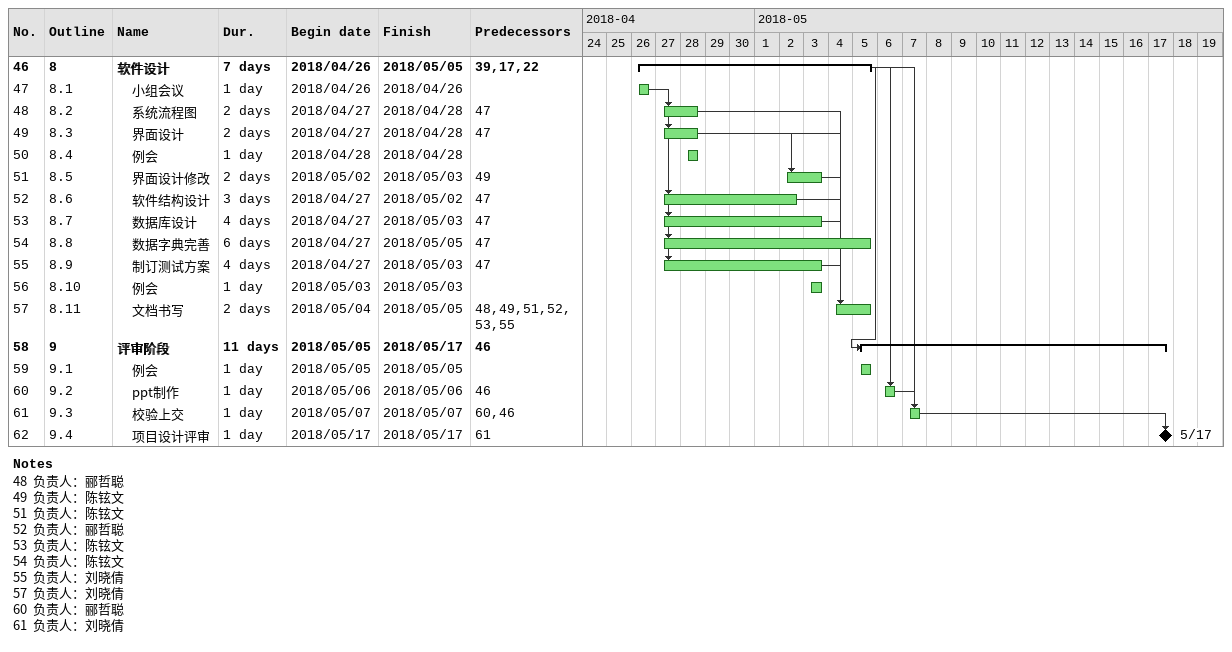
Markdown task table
| ID | WBS | Task | Duration | Start | Finish | Predecessors |
|---|---|---|---|---|---|---|
| 46 | 8 | **软件设计** | 7d | 2018-04-26 | 2018-05-05 | 39, 17, 22 |
| 47 | 8.1 | 小组会议 | 1d | 2018-04-26 | 2018-04-26 |  |
| 48 | 8.2 | 系统流程图 | 2d | 2018-04-27 | 2018-04-28 | 47 |
| 49 | 8.3 | 界面设计 | 2d | 2018-04-27 | 2018-04-28 | 47 |
| 50 | 8.4 | 例会 | 1d | 2018-04-28 | 2018-04-28 |  |
| 51 | 8.5 | 界面设计修改 | 2d | 2018-05-02 | 2018-05-03 | 49 |
| 52 | 8.6 | 软件结构设计 | 3d | 2018-04-27 | 2018-05-02 | 47 |
| 53 | 8.7 | 数据库设计 | 4d | 2018-04-27 | 2018-05-03 | 47 |
| 54 | 8.8 | 数据字典完善 | 6d | 2018-04-27 | 2018-05-05 | 47 |
| 55 | 8.9 | 制订测试方案 | 4d | 2018-04-27 | 2018-05-03 | 47 |
| 56 | 8.10 | 例会 | 1d | 2018-05-03 | 2018-05-03 |  |
| 57 | 8.11 | 文档书写 | 2d | 2018-05-04 | 2018-05-05 | 48, 49, 51, 52, 53, 55 |
| 58 | 9 | **评审阶段** | 11d | 2018-05-05 | 2018-05-17 | 46 |
| 59 | 9.1 | 例会 | 1d | 2018-05-05 | 2018-05-05 |  |
| 60 | 9.2 | ppt制作 | 1d | 2018-05-06 | 2018-05-06 | 46 |
| 61 | 9.3 | 校验上交 | 1d | 2018-05-07 | 2018-05-07 | 60, 46 |
| 62 | 9.4 | 项目设计评审 | 1d | 2018-05-17 | 2018-05-17 | 61 |

Notes
- 48: 负责人：郦哲聪
- 49: 负责人：陈铉文
- 51: 负责人：陈铉文
- 52: 负责人：郦哲聪
- 53: 负责人：陈铉文
- 54: 负责人：陈铉文
- 55: 负责人：刘晓倩
- 57: 负责人：刘晓倩
- 60: 负责人：郦哲聪
- 61: 负责人：刘晓倩
